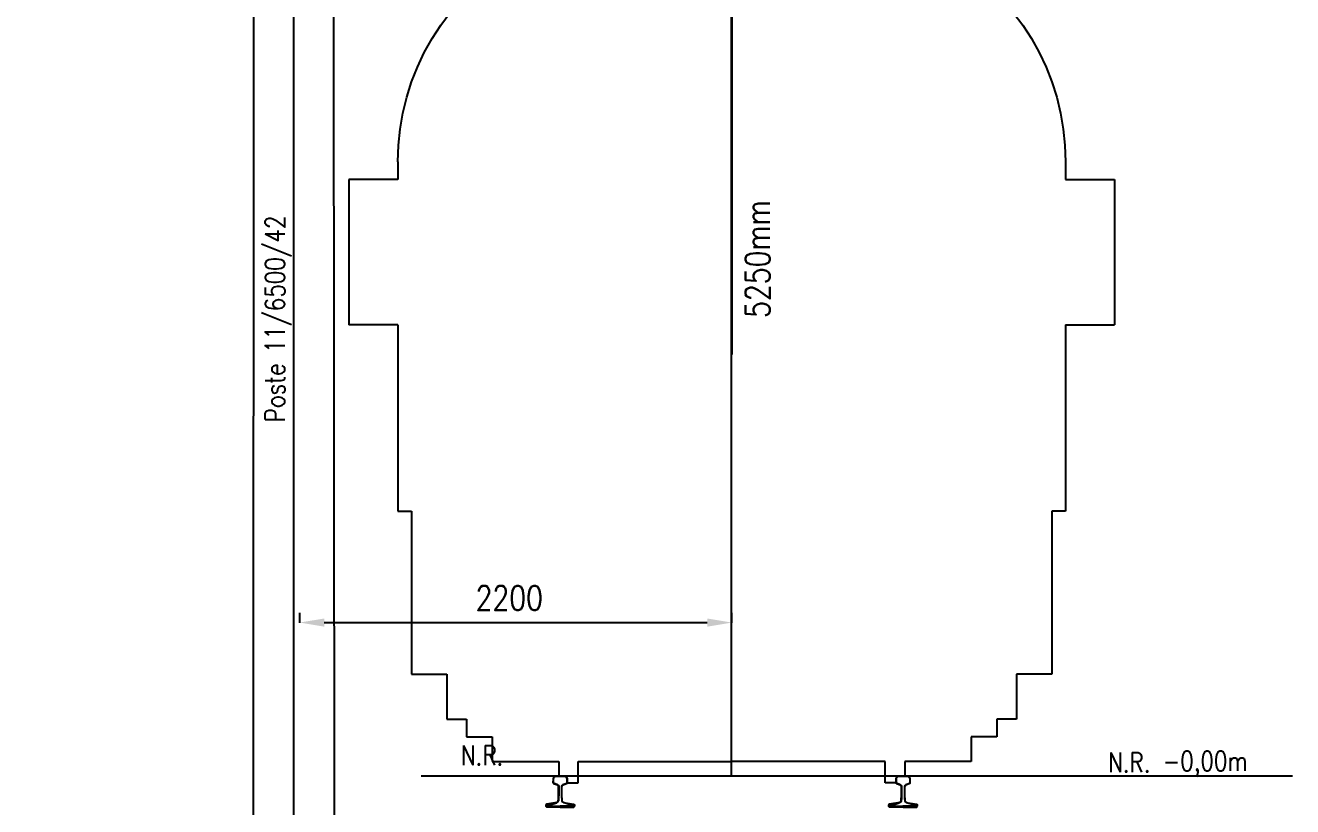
# Model space of a CAD drawing. Header units: millimetres. Extents: x -37020 to 35906, y -101 to 52234.
# Drawn here: x -24.52 to -18.07, y 384.6 to 388.59 of the extents above; entities that cross this region are included whole.
import ezdxf

# ---------------------------------------------------------------- set-up
doc = ezdxf.new("R2010")
doc.units = ezdxf.units.MM
doc.header["$PDMODE"] = 35
doc.header["$PDSIZE"] = 1
for name, pattern in [('ACAD_ISO04W100', [30, 24, -3, 0, -3]), ('CENTER', [50.8, 31.75, -6.35, 6.35, -6.35]), ('DASHDOTX2', [2, 1, -0.5, 0, -0.5]), ('HIDDEN', [9.525, 6.35, -3.175])]:
    doc.linetypes.add(name, pattern=pattern)
for name, color, linetype in [('CI-Encofrados', 2, 'Continuous'), ('CI-Proyecciones', 1, 'HIDDEN'), ('EJES-COL', 1, 'DASHDOTX2'), ('ES-Perfiles-g', 4, 'Continuous'), ('galibo', 41, 'Continuous'), ('GE-Cotas', 1, 'Continuous'), ('M0_EQUIPOS', 2, 'Continuous'), ('Textos', 1, 'Continuous')]:
    doc.layers.add(name, color=color, linetype=linetype)
doc.styles.add('ROMAN_SIMPLEX', font='ROMANS')
doc.styles.add('Romans', font='romans.shx', dxfattribs={"width": 0.8})
doc.dimstyles.new('COTAS GENERAL', dxfattribs={"dimscale": 0.1, "dimtxt": 2.5, "dimasz": 2.5, "dimexe": 1, "dimexo": 1, "dimgap": 1.25, "dimtad": 1, "dimzin": 1, "dimdsep": 46, "dimtxsty": 'Romans', "dimcen": 1, "dimclrd": 2, "dimclre": 1, "dimclrt": 3, "dimaunit": 1, "dimadec": 3, "dimazin": 0, "dimtfac": 1, "dimtix": 1, "dimtmove": 0, "dimatfit": 0, "dimfxl": 1, "dimtolj": 1, "dimarcsym": 0})

# ---------------------------------------------------------------- blocks, each defined once
blk = doc.blocks.new('*D330')
at = {"layer": 'Defpoints', "color": 0, "transparency": 16777216}
for p in [(-20.9216, 385.5428), (-23.1216, 385.4921), (-20.9216, 385.4921)]:
    blk.add_point(p, dxfattribs=at)
at = {"layer": 'GE-Cotas', "color": 1, "lineweight": -2, "transparency": 16777216}
for p, q in [((-23.1216, 385.5421), (-23.1216, 385.5928)), ((-20.9216, 385.5421), (-20.9216, 385.5928))]:
    blk.add_line(p, q, dxfattribs=at)
at = {"layer": 'GE-Cotas', "color": 2, "lineweight": -2, "transparency": 16777216}
blk.add_line((-22.9966, 385.5428), (-21.0466, 385.5428), dxfattribs=at)
at = {"layer": 'GE-Cotas', "color": 2, "transparency": 16777216}
for points in [[(-22.9966, 385.5636), (-22.9966, 385.5219), (-23.1216, 385.5428)], [(-21.0466, 385.5219), (-21.0466, 385.5636), (-20.9216, 385.5428)]]:
    blk.add_solid(points, dxfattribs=at)
at = {"layer": 'GE-Cotas', "color": 3, "linetype": 'Continuous', "transparency": 16777216, "insert": (-22.0543, 385.6678), "char_height": 0.125, "attachment_point": 5, "style": 'Romans'}
blk.add_mtext('\\A1;2200', dxfattribs=at)
blk = doc.blocks.new('riel 54.77')
at = {"layer": 'ES-Perfiles-g', "ltscale": 2}
for p, q in [((-0.0559, 0.0135), (-0.0349, 0.0141)), ((-0.0141, 0.0135), (-0.035, 0.0141))]:
    blk.add_line(p, q, dxfattribs=at)
for points in [[(-0.035, -0.1445), (-0.103, -0.1445, -0.377928), (-0.105, -0.1428), (-0.105, -0.1366, -0.371725), (-0.1021, -0.1333), (-0.081, -0.1311), (-0.0545, -0.1215, 0.336753), (-0.0448, -0.1065), (-0.0433, -0.0839), (-0.0433, -0.0422, 0.235554), (-0.0493, -0.0299), (-0.0692, -0.0227, -0.288178), (-0.0707, -0.0208), (-0.07, -0.0003, -0.398962), (-0.0559, 0.0135, -0.398962)], [(-0.035, -0.1445), (0.033, -0.1445, 0.377928), (0.035, -0.1428), (0.035, -0.1366, 0.371725), (0.0321, -0.1333), (0.011, -0.1311), (-0.0155, -0.1215, -0.336753), (-0.0252, -0.1065), (-0.0267, -0.0839), (-0.0267, -0.0422, -0.235554), (-0.0206, -0.0299), (-0.0008, -0.0227, 0.288178), (0.0007, -0.0208), (0, -0.0003, 0.398962), (-0.0141, 0.0135, 0.398962)]]:
    blk.add_lwpolyline(points, format="xyb", dxfattribs=at)
blk = doc.blocks.new('galibo TA')
at = {"layer": 'EJES-COL', "color": 1, "linetype": 'HIDDEN'}
blk.add_line((0, 8.4976), (0, -2), dxfattribs=at)
at = {"layer": 'galibo'}
for p, q in [((-1.7, 3.13), (-1.7, 3.04)), ((-1.7, 1.35), (-1.63, 1.35)), ((1.63, 0.52), (1.45, 0.52)), ((1.45, 0.29), (1.35, 0.29)), ((1.22, 0.2), (1.22, 0.075)), ((-0.8811, 0.075), (-0.8811, 0)), ((-0.782, -0.0351), (-0.782, 0.075)), ((0.782, -0.0351), (0.782, 0.075)), ((0.8811, 0.075), (0.8811, 0)), ((-0.838, -0.0351), (-0.782, -0.0351)), ((0.838, -0.0351), (0.782, -0.0351))]:
    blk.add_line(p, q, dxfattribs=at)
at = {"layer": 'galibo', "linetype": 'HIDDEN'}
for p, q in [((1.7, 3.13), (1.7, 3.04)), ((-1.7, 3.04), (-1.95, 3.04)), ((-1.95, 3.04), (-1.95, 2.3)), ((1.7, 3.04), (1.95, 3.04)), ((1.95, 3.04), (1.95, 2.3)), ((-1.7, 2.3), (-1.95, 2.3)), ((-1.7, 2.3), (-1.7, 1.35)), ((1.7, 2.3), (1.95, 2.3)), ((1.7, 2.3), (1.7, 1.35)), ((-1.63, 1.35), (-1.63, 0.52)), ((1.7, 1.35), (1.63, 1.35)), ((1.63, 1.35), (1.63, 0.52)), ((-1.63, 0.52), (-1.45, 0.52)), ((-1.45, 0.52), (-1.45, 0.29)), ((1.45, 0.52), (1.45, 0.29)), ((-1.45, 0.29), (-1.35, 0.29)), ((-1.35, 0.29), (-1.35, 0.2)), ((-1.35, 0.2), (-1.22, 0.2)), ((-1.22, 0.2), (-1.22, 0.075)), ((-1.22, 0.075), (-0.8811, 0.075)), ((-0.782, 0.075), (0, 0.075)), ((0.782, 0.075), (0, 0.075)), ((1.22, 0.075), (0.8811, 0.075))]:
    blk.add_line(p, q, dxfattribs=at)
at = {"layer": 'galibo', "linetype": 'CENTER'}
for p, q in [((1.35, 0.29), (1.35, 0.2)), ((1.35, 0.2), (1.22, 0.2))]:
    blk.add_line(p, q, dxfattribs=at)
at = {"layer": 'galibo', "linetype": 'HIDDEN'}
for centre, start, end in [((-0.48, 3.13), 118.07249, 180), ((0.48, 3.13), 0, 61.92751)]:
    blk.add_arc(centre, 1.22, start, end, dxfattribs=at)
for p in [(-0.838, -0.0141), (0.908, -0.0141)]:
    blk.add_blockref('riel 54.77', p)
blk = doc.blocks.new('RIEL49')
for points in [[(0, 0.1524, 0.025787), (-0.0235, 0.1512, 0.384322), (-0.0349, 0.1386), (-0.0349, 0.1164, 0.322823), (-0.0338, 0.1148), (-0.0137, 0.1081, -0.322823), (-0.0071, 0.0991), (-0.0071, 0.0635, -0.023913), (-0.0089, 0.0271, -0.339738), (-0.0168, 0.0186), (-0.0684, 0.01, 0.366629), (-0.073, 0.0045), (-0.073, 0), (0, 0)], [(0, 0.1524, -0.025787), (0.0235, 0.1512, -0.384322), (0.0349, 0.1386), (0.0349, 0.1164, -0.322823), (0.0338, 0.1148), (0.0137, 0.1081, 0.322823), (0.0071, 0.0991), (0.0071, 0.0635, 0.023913), (0.0089, 0.0271, 0.339738), (0.0168, 0.0186), (0.0684, 0.01, -0.366629), (0.073, 0.0045), (0.073, 0), (0, 0)]]:
    blk.add_lwpolyline(points, format="xyb")
blk = doc.blocks.new('RIEL49K')
blk.add_blockref('RIEL49', (0, 0))
blk = doc.blocks.new('A$C5077')
at = {"layer": 'CI-Encofrados', "color": 3}
for p, q in [((0.00825, 11), (0, 0)), ((0.40825, 11), (0.4165, 0))]:
    blk.add_line(p, q, dxfattribs=at)
at = {"layer": 'CI-Encofrados', "color": 253}
blk.add_line((0.20825, 11), (0.20825, 0), dxfattribs=at)
blk = doc.blocks.new('*D332')
at = {"layer": 'Defpoints', "color": 0, "transparency": 16777216}
for p in [(-23.837, 392.5341), (-23.37, 392.4456), (-21.3055, 384.7606)]:
    blk.add_point(p, dxfattribs=at)
at = {"layer": 'GE-Cotas', "color": 1, "lineweight": -2, "transparency": 16777216}
for p, q in [((-23.637, 392.5341), (-24.3715, 392.5341)), ((-23.57, 392.4456), (-23.637, 392.5341)), ((-23.42, 392.4456), (-23.57, 392.4456))]:
    blk.add_line(p, q, dxfattribs=at)
at = {"layer": 'GE-Cotas', "color": 3, "linetype": 'Continuous', "transparency": 16777216, "insert": (-24.1355, 392.6591), "char_height": 0.125, "attachment_point": 5, "style": 'Romans'}
blk.add_mtext('\\A1;+7685', dxfattribs=at)
blk = doc.blocks.new('*D333')
at = {"layer": 'Defpoints', "color": 0, "transparency": 16777216}
for p in [(-23.9034, 392.775), (-23.4294, 392.6812), (-21.3055, 384.7606)]:
    blk.add_point(p, dxfattribs=at)
at = {"layer": 'GE-Cotas', "color": 1, "lineweight": -2, "transparency": 16777216}
for p, q in [((-23.7034, 392.775), (-24.4087, 392.775)), ((-23.6294, 392.6812), (-23.7034, 392.775)), ((-23.4794, 392.6812), (-23.6294, 392.6812))]:
    blk.add_line(p, q, dxfattribs=at)
at = {"layer": 'GE-Cotas', "color": 3, "linetype": 'Continuous', "transparency": 16777216, "insert": (-24.1873, 392.9), "char_height": 0.125, "attachment_point": 5, "style": 'Romans'}
blk.add_mtext('\\A1;+7921', dxfattribs=at)
blk = doc.blocks.new('*D334')
at = {"layer": 'Defpoints', "color": 0, "transparency": 16777216}
for p in [(-23.1988, 391.0283), (-23.9124, 390.7007), (-21.3055, 384.7606)]:
    blk.add_point(p, dxfattribs=at)
at = {"layer": 'GE-Cotas', "color": 1, "lineweight": -2, "transparency": 16777216}
for p, q in [((-23.5124, 391.0283), (-23.7124, 390.7007)), ((-23.2488, 391.0283), (-23.5124, 391.0283)), ((-23.7124, 390.7007), (-24.447, 390.7007))]:
    blk.add_line(p, q, dxfattribs=at)
at = {"layer": 'GE-Cotas', "color": 3, "linetype": 'Continuous', "transparency": 16777216, "insert": (-24.2109, 390.8257), "char_height": 0.125, "attachment_point": 5, "style": 'Romans'}
blk.add_mtext('\\A1;+6268', dxfattribs=at)
blk = doc.blocks.new('*D335')
at = {"layer": 'Defpoints', "color": 0, "transparency": 16777216}
for p in [(-23.1969, 390.2392), (-23.8738, 390.0344), (-20.7465, 384.7606)]:
    blk.add_point(p, dxfattribs=at)
at = {"layer": 'GE-Cotas', "color": 1, "lineweight": -2, "transparency": 16777216}
for p, q in [((-23.4738, 390.2392), (-23.6738, 390.0344)), ((-23.2469, 390.2392), (-23.4738, 390.2392)), ((-23.6738, 390.0344), (-24.4032, 390.0344))]:
    blk.add_line(p, q, dxfattribs=at)
at = {"layer": 'GE-Cotas', "color": 3, "linetype": 'Continuous', "transparency": 16777216, "insert": (-24.1698, 390.1594), "char_height": 0.125, "attachment_point": 5, "style": 'Romans'}
blk.add_mtext('\\A1;+5479', dxfattribs=at)
blk = doc.blocks.new('*D336')
at = {"layer": 'Defpoints', "color": 0, "transparency": 16777216}
for p in [(-21.3055, 384.7606), (-24.0013, 382.2567), (-23.153, 381.9606)]:
    blk.add_point(p, dxfattribs=at)
at = {"layer": 'GE-Cotas', "color": 1, "lineweight": -2, "transparency": 16777216}
for p, q in [((-23.8013, 382.2567), (-24.0013, 382.2567)), ((-23.6013, 381.9606), (-23.8013, 382.2567)), ((-23.203, 381.9606), (-23.6013, 381.9606))]:
    blk.add_line(p, q, dxfattribs=at)
at = {"layer": 'GE-Cotas', "color": 3, "linetype": 'Continuous', "transparency": 16777216, "insert": (-24.2998, 382.2567), "char_height": 0.125, "attachment_point": 5, "style": 'Romans'}
blk.add_mtext('\\A1;-2800', dxfattribs=at)
blk = doc.blocks.new('*D337')
at = {"layer": 'Defpoints', "color": 0, "transparency": 16777216}
for p in [(-21.3055, 384.7606), (-23.9759, 382.0103), (-23.153, 381.8606)]:
    blk.add_point(p, dxfattribs=at)
at = {"layer": 'GE-Cotas', "color": 1, "lineweight": -2, "transparency": 16777216}
for p, q in [((-23.7759, 382.0103), (-23.9759, 382.0103)), ((-23.5759, 381.8606), (-23.7759, 382.0103)), ((-23.203, 381.8606), (-23.5759, 381.8606))]:
    blk.add_line(p, q, dxfattribs=at)
at = {"layer": 'GE-Cotas', "color": 3, "linetype": 'Continuous', "transparency": 16777216, "insert": (-24.2744, 382.0103), "char_height": 0.125, "attachment_point": 5, "style": 'Romans'}
blk.add_mtext('\\A1;-2900', dxfattribs=at)

msp = doc.modelspace()

# ---------------------------------------------------------------- linework, layer by layer
at = {"color": 8, "linetype": 'ACAD_ISO04W100', "ltscale": 10}
msp.add_line((-20.9224, 384.7606, -20.7852), (-20.9227, 390.0106, -20.7852), dxfattribs=at)
at = {"layer": 'GE-Cotas', "color": 3, "linetype": 'Continuous'}
msp.add_line((-18.0651, 384.7606, -20.7852), (-22.5034, 384.7606, -20.7852), dxfattribs=at)

# ---------------------------------------------------------------- block references
at = {"layer": 'CI-Proyecciones', "ltscale": 100, "xscale": -1}
msp.add_blockref('galibo TA', (-20.9216, 384.7606, -20.7852), dxfattribs=at)
at = {"layer": 'M0_EQUIPOS'}
msp.add_blockref('A$C5077', (-23.3612, 381.9606, -20.7852), dxfattribs=at)
at = {"layer": 'M0_EQUIPOS', "xscale": -1}
msp.add_blockref('RIEL49K', (-21.7953, 384.6082, -20.7852), dxfattribs=at)
at = {"layer": 'M0_EQUIPOS', "extrusion": (0, 0, -1), "zscale": -1}
msp.add_blockref('RIEL49', (20.0494, 384.6082, 20.7852), dxfattribs=at)

# ---------------------------------------------------------------- texts
at = {"layer": 'GE-Cotas', "color": 2, "linetype": 'Continuous', "style": 'ROMAN_SIMPLEX', "width": 0.8}
msp.add_text('Poste 11/6500/42', height=0.1, rotation=90, dxfattribs=at).set_placement((-23.1973, 386.564, -20.7852))
for s, p in [('N.R.', (-19.0055, 384.7803, -20.7852)), ('-0,00m', (-18.7266, 384.7878, -20.7852))]:
    msp.add_text(s, height=0.1, dxfattribs=at).set_placement(p)
at = {"layer": 'Textos', "linetype": 'Continuous', "style": 'ROMAN_SIMPLEX', "width": 0.8}
msp.add_text('5250mm', height=0.125, rotation=90, dxfattribs=at).set_placement((-20.7271, 387.0952, -20.7852))
msp.add_text('N.R.', height=0.1, dxfattribs=at).set_placement((-22.3014, 384.816, -20.7852))

# ---------------------------------------------------------------- dimensions: what is measured, and where the dimension line sits
at = {"layer": 'GE-Cotas'}
for feature_location, offset, origin, text, override, picture, middle in [((-23.4294, 392.6812, -20.7852), (-0.4739, 0.0938), (-21.3055, 384.7606, -20.7852), '+<>', {"dimscale": 0.05, "dimasz": 2, "dimdec": 0, "dimlfac": 1000, "dimdsep": 44}, '*D333', (-24.1873, 392.9, -20.7852)), ((-23.37, 392.4456, -20.7852), (-0.467, 0.0885), (-21.3055, 384.7606, -20.7852), '+<>', {"dimscale": 0.05, "dimasz": 2, "dimdec": 0, "dimlfac": 1000, "dimdsep": 44}, '*D332', (-24.1355, 392.6591, -20.7852)), ((-23.1988, 391.0283, -20.7852), (-0.7136, -0.3276), (-21.3055, 384.7606, -20.7852), '+<>', {"dimscale": 0.05, "dimasz": 2, "dimdec": 0, "dimlfac": 1000, "dimdsep": 44}, '*D334', (-24.2109, 390.8257, -20.7852)), ((-23.1969, 390.2392, -20.7852), (-0.6769, -0.2048), (-20.7465, 384.7606, -20.7852), '+<>', {"dimscale": 0.05, "dimasz": 2, "dimdec": 0, "dimlfac": 1000, "dimdsep": 44}, '*D335', (-24.1698, 390.1594, -20.7852)), ((-23.153, 381.9606, -20.7852), (-0.8483, 0.2961), (-21.3055, 384.7606, -20.7852), '-<>', {"dimscale": 1, "dimtxt": 0.125, "dimasz": 0.1, "dimexe": 0.05, "dimexo": 0.05, "dimgap": 0.0625, "dimtad": 0, "dimdec": 0, "dimlfac": 1000, "dimdsep": 44, "dimcen": 0.05}, '*D336', (-24.2998, 382.2567, -20.7852)), ((-23.153, 381.8606, -20.7852), (-0.8229, 0.1498), (-21.3055, 384.7606, -20.7852), '-<>', {"dimscale": 1, "dimtxt": 0.125, "dimasz": 0.1, "dimexe": 0.05, "dimexo": 0.05, "dimgap": 0.0625, "dimtad": 0, "dimdec": 0, "dimlfac": 1000, "dimdsep": 44, "dimcen": 0.05}, '*D337', (-24.2744, 382.0103, -20.7852))]:
    dim = msp.add_ordinate_dim(feature_location=feature_location, offset=offset, dtype=0, origin=origin, text=text, dimstyle='COTAS GENERAL', override=override, dxfattribs=at)
    dim.commit()
    dim.dimension.update_dxf_attribs({"geometry": picture, "text_midpoint": middle})
dim = msp.add_linear_dim(base=(-20.9216, 385.5428, -20.7852), p1=(-23.1216, 385.4921, -20.7852), p2=(-20.9216, 385.4921, -20.7852), angle=0, dimstyle='COTAS GENERAL', override={"dimscale": 0.05, "dimdec": 0, "dimlfac": 1000, "dimdsep": 44}, dxfattribs=at)
dim.commit()
dim.dimension.update_dxf_attribs({"geometry": '*D330', "text_midpoint": (-22.0543, 385.5428, -20.7852), "dimtype": 160})

doc.saveas('drawing.dxf')
